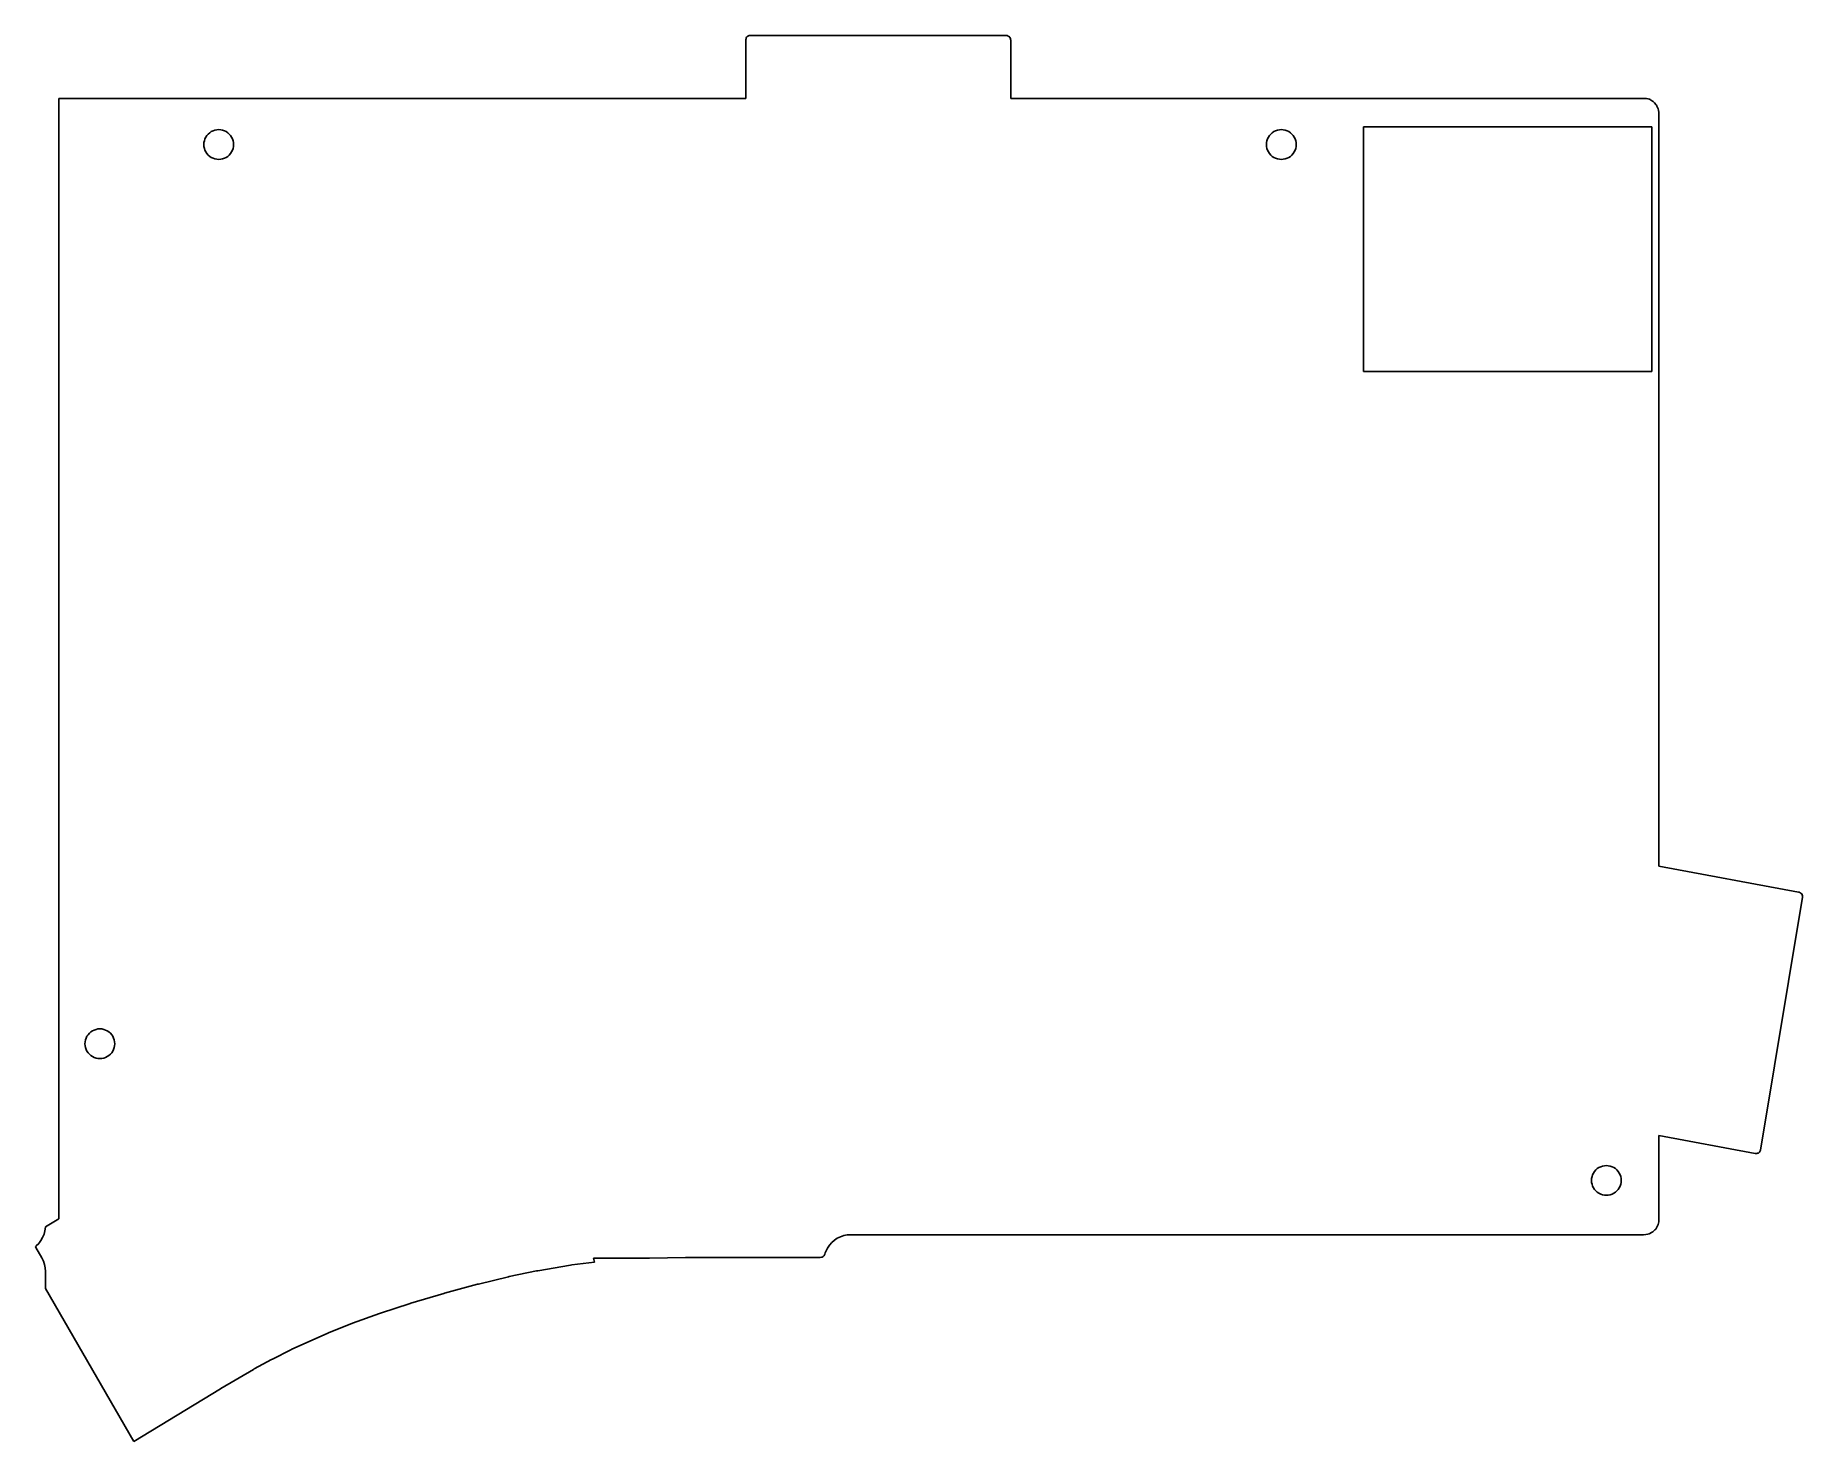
# Model space of a CAD drawing. Header units: metres. Extents: x -131 to 0, y -104 to 0.
import ezdxf

# ---------------------------------------------------------------- set-up
doc = ezdxf.new("R2010")
doc.units = ezdxf.units.M

msp = doc.modelspace()

# ---------------------------------------------------------------- linework, layer by layer
for p, q in [((-78.109, -0.366547), (-78.1111, -4.65599)), ((-78.1045, -0.297989), (-78.109, -0.366547)), ((-78.0942, -0.245346), (-78.1045, -0.297989)), ((-78.075, -0.187668), (-78.0942, -0.245346)), ((-78.0703, -0.177826), (-78.075, -0.187668)), ((-78.0473, -0.14212), (-78.0703, -0.177826)), ((-78.0058, -0.091888), (-78.0473, -0.14212)), ((-77.9934, -0.080353), (-78.0058, -0.091888)), ((-77.9691, -0.062424), (-77.9934, -0.080353)), ((-77.9614, -0.057266), (-77.9691, -0.062424)), ((-77.9068, -0.025833), (-77.9614, -0.057266)), ((-77.8683, -0.015686), (-77.9068, -0.025833)), ((-77.7025, -0.000031), (-77.8683, -0.015686)), ((-58.8455, -0.006958), (-77.7025, -0.000031)), ((-58.7867, -0.010834), (-58.8455, -0.006958)), ((-58.7114, -0.049439), (-58.7867, -0.010834)), ((-58.6677, -0.076523), (-58.7114, -0.049439)), ((-58.6152, -0.113998), (-58.6677, -0.076523)), ((-58.6072, -0.126694), (-58.6152, -0.113998)), ((-58.5931, -0.156448), (-58.6072, -0.126694)), ((-58.5581, -0.240692), (-58.5931, -0.156448)), ((-58.5373, -0.30159), (-58.5581, -0.240692)), ((-58.533, -0.366943), (-58.5373, -0.30159)), ((-58.532, -4.65599), (-58.533, -0.366943)), ((-128.85, -4.66602), (-128.87, -4.66878)), ((-128.87, -4.66878), (-128.87, -87.464)), ((-128.716, -4.657), (-128.85, -4.66602)), ((-78.1111, -4.65599), (-128.716, -4.657)), ((-11.7349, -4.657), (-58.532, -4.65599)), ((-11.6314, -4.66237), (-11.7349, -4.657)), ((-11.5371, -4.6722), (-11.6314, -4.66237)), ((-11.4498, -4.68712), (-11.5371, -4.6722)), ((-11.4321, -4.69215), (-11.4498, -4.68712)), ((-11.331, -4.72551), (-11.4321, -4.69215)), ((-11.2669, -4.75143), (-11.331, -4.72551)), ((-11.2176, -4.7791), (-11.2669, -4.75143)), ((-11.063, -4.87859), (-11.2176, -4.7791)), ((-11.0241, -4.90739), (-11.063, -4.87859)), ((-10.9549, -4.97647), (-11.0241, -4.90739)), ((-10.8474, -5.10309), (-10.9549, -4.97647)), ((-10.8143, -5.14767), (-10.8474, -5.10309)), ((-10.7742, -5.22133), (-10.8143, -5.14767)), ((-10.6999, -5.38625), (-10.7742, -5.22133)), ((-10.6812, -5.4364), (-10.6999, -5.38625)), ((-10.6624, -5.52235), (-10.6812, -5.4364)), ((-10.6366, -5.70729), (-10.6624, -5.52235)), ((-10.627, -5.84532), (-10.6366, -5.70729)), ((-10.625, -61.3849), (-10.627, -5.84532)), ((-118.152, -7.92542), (-118.124, -7.78429)), ((-118.124, -7.78429), (-118.077, -7.64804)), ((-118.077, -7.64804), (-118.014, -7.519)), ((-118.014, -7.519), (-117.934, -7.39935)), ((-117.934, -7.39935), (-117.839, -7.29117)), ((-117.839, -7.29117), (-117.731, -7.1963)), ((-117.731, -7.1963), (-117.611, -7.11636)), ((-117.611, -7.11636), (-117.482, -7.05272)), ((-117.482, -7.05272), (-117.346, -7.00647)), ((-117.346, -7.00647), (-117.205, -6.97841)), ((-117.205, -6.97841), (-117.061, -6.96899)), ((-117.061, -6.96899), (-116.917, -6.97841)), ((-116.917, -6.97841), (-116.776, -7.00647)), ((-116.776, -7.00647), (-116.64, -7.05272)), ((-116.64, -7.05272), (-116.511, -7.11636)), ((-116.511, -7.11636), (-116.391, -7.1963)), ((-116.391, -7.1963), (-116.283, -7.29117)), ((-116.283, -7.29117), (-116.188, -7.39935)), ((-116.188, -7.39935), (-116.108, -7.519)), ((-116.108, -7.519), (-116.045, -7.64804)), ((-116.045, -7.64804), (-115.998, -7.78429)), ((-115.998, -7.78429), (-115.97, -7.92542)), ((-39.6236, -7.92542), (-39.5955, -7.78429)), ((-39.5955, -7.78429), (-39.5493, -7.64804)), ((-39.5493, -7.64804), (-39.4856, -7.519)), ((-39.4856, -7.519), (-39.4057, -7.39935)), ((-39.4057, -7.39935), (-39.3108, -7.29117)), ((-39.3108, -7.29117), (-39.2026, -7.1963)), ((-39.2026, -7.1963), (-39.083, -7.11636)), ((-39.083, -7.11636), (-38.9539, -7.05272)), ((-38.9539, -7.05272), (-38.8177, -7.00647)), ((-38.8177, -7.00647), (-38.6766, -6.97841)), ((-38.6766, -6.97841), (-38.533, -6.96899)), ((-38.533, -6.96899), (-38.3894, -6.97841)), ((-38.3894, -6.97841), (-38.2483, -7.00647)), ((-38.2483, -7.00647), (-38.112, -7.05272)), ((-38.112, -7.05272), (-37.983, -7.11636)), ((-37.983, -7.11636), (-37.8634, -7.1963)), ((-37.8634, -7.1963), (-37.7552, -7.29117)), ((-37.7552, -7.29117), (-37.6603, -7.39935)), ((-37.6603, -7.39935), (-37.5804, -7.519)), ((-37.5804, -7.519), (-37.5167, -7.64804)), ((-37.5167, -7.64804), (-37.4705, -7.78429)), ((-37.4705, -7.78429), (-37.4424, -7.92542)), ((-32.461, -24.851), (-32.461, -6.75099)), ((-32.461, -6.75099), (-11.161, -6.75099)), ((-11.161, -6.75099), (-11.161, -24.851)), ((-118.161, -8.06898), (-118.152, -7.92542)), ((-118.152, -8.21257), (-118.161, -8.06898)), ((-118.124, -8.3537), (-118.152, -8.21257)), ((-118.077, -8.48994), (-118.124, -8.3537)), ((-118.014, -8.61899), (-118.077, -8.48994)), ((-117.934, -8.73863), (-118.014, -8.61899)), ((-117.839, -8.84682), (-117.934, -8.73863)), ((-117.731, -8.94168), (-117.839, -8.84682)), ((-117.611, -9.02162), (-117.731, -8.94168)), ((-117.482, -9.08527), (-117.611, -9.02162)), ((-117.346, -9.13152), (-117.482, -9.08527)), ((-117.205, -9.15958), (-117.346, -9.13152)), ((-116.776, -9.13152), (-116.917, -9.15958)), ((-116.64, -9.08527), (-116.776, -9.13152)), ((-116.511, -9.02162), (-116.64, -9.08527)), ((-116.391, -8.94168), (-116.511, -9.02162)), ((-116.283, -8.84682), (-116.391, -8.94168)), ((-116.188, -8.73863), (-116.283, -8.84682)), ((-116.108, -8.61899), (-116.188, -8.73863)), ((-116.045, -8.48994), (-116.108, -8.61899)), ((-115.998, -8.3537), (-116.045, -8.48994)), ((-115.97, -8.21257), (-115.998, -8.3537)), ((-115.97, -7.92542), (-115.961, -8.06898)), ((-115.961, -8.06898), (-115.97, -8.21257)), ((-39.633, -8.06898), (-39.6236, -7.92542)), ((-39.6236, -8.21257), (-39.633, -8.06898)), ((-39.5955, -8.3537), (-39.6236, -8.21257)), ((-39.5493, -8.48994), (-39.5955, -8.3537)), ((-39.4856, -8.61899), (-39.5493, -8.48994)), ((-39.4057, -8.73863), (-39.4856, -8.61899)), ((-39.3108, -8.84682), (-39.4057, -8.73863)), ((-39.2026, -8.94168), (-39.3108, -8.84682)), ((-39.083, -9.02162), (-39.2026, -8.94168)), ((-38.9539, -9.08527), (-39.083, -9.02162)), ((-38.8177, -9.13152), (-38.9539, -9.08527)), ((-38.6766, -9.15958), (-38.8177, -9.13152)), ((-38.2483, -9.13152), (-38.3894, -9.15958)), ((-38.112, -9.08527), (-38.2483, -9.13152)), ((-37.983, -9.02162), (-38.112, -9.08527)), ((-37.8634, -8.94168), (-37.983, -9.02162)), ((-37.7552, -8.84682), (-37.8634, -8.94168)), ((-37.6603, -8.73863), (-37.7552, -8.84682)), ((-37.5804, -8.61899), (-37.6603, -8.73863)), ((-37.5167, -8.48994), (-37.5804, -8.61899)), ((-37.4705, -8.3537), (-37.5167, -8.48994)), ((-37.4424, -8.21257), (-37.4705, -8.3537)), ((-37.4424, -7.92542), (-37.433, -8.06898)), ((-37.433, -8.06898), (-37.4424, -8.21257)), ((-117.061, -9.16899), (-117.205, -9.15958)), ((-116.917, -9.15958), (-117.061, -9.16899)), ((-38.533, -9.16899), (-38.6766, -9.15958)), ((-38.3894, -9.15958), (-38.533, -9.16899)), ((-11.161, -24.851), (-32.461, -24.851)), ((-0.309357, -63.313), (-10.625, -61.3849)), ((-3.12921, -82.3924), (-0.006821, -63.6928)), ((-0.248535, -63.3285), (-0.309357, -63.313)), ((-0.187241, -63.3633), (-0.248535, -63.3285)), ((-0.121552, -63.4068), (-0.187241, -63.3633)), ((-0.072784, -63.444), (-0.121552, -63.4068)), ((-0.043869, -63.5151), (-0.072784, -63.444)), ((-0.019989, -63.5896), (-0.043869, -63.5151)), ((-0.004288, -63.6525), (-0.019989, -63.5896)), ((-0.006821, -63.6928), (-0.004684, -63.6757)), ((-0.004684, -63.6757), (-0.004288, -63.6525)), ((-126.945, -74.52), (-126.936, -74.3764)), ((-126.936, -74.3764), (-126.908, -74.2353)), ((-126.908, -74.2353), (-126.861, -74.099)), ((-126.861, -74.099), (-126.798, -73.97)), ((-126.798, -73.97), (-126.718, -73.8504)), ((-126.718, -73.8504), (-126.623, -73.7422)), ((-126.623, -73.7422), (-126.515, -73.6473)), ((-126.515, -73.6473), (-126.395, -73.5674)), ((-126.395, -73.5674), (-126.266, -73.5037)), ((-126.266, -73.5037), (-126.13, -73.4575)), ((-126.13, -73.4575), (-125.989, -73.4294)), ((-125.989, -73.4294), (-125.845, -73.42)), ((-125.845, -73.42), (-125.701, -73.4294)), ((-125.701, -73.4294), (-125.56, -73.4575)), ((-125.56, -73.4575), (-125.424, -73.5037)), ((-125.424, -73.5037), (-125.295, -73.5674)), ((-125.295, -73.5674), (-125.175, -73.6473)), ((-125.175, -73.6473), (-125.067, -73.7422)), ((-125.067, -73.7422), (-124.972, -73.8504)), ((-124.972, -73.8504), (-124.892, -73.97)), ((-124.892, -73.97), (-124.829, -74.099)), ((-124.829, -74.099), (-124.782, -74.2353)), ((-124.782, -74.2353), (-124.754, -74.3764)), ((-124.754, -74.3764), (-124.745, -74.52)), ((-126.936, -74.6636), (-126.945, -74.52)), ((-126.908, -74.8047), (-126.936, -74.6636)), ((-126.861, -74.9409), (-126.908, -74.8047)), ((-126.798, -75.07), (-126.861, -74.9409)), ((-126.718, -75.1896), (-126.798, -75.07)), ((-126.623, -75.2978), (-126.718, -75.1896)), ((-126.515, -75.3927), (-126.623, -75.2978)), ((-126.395, -75.4726), (-126.515, -75.3927)), ((-126.266, -75.5363), (-126.395, -75.4726)), ((-126.13, -75.5825), (-126.266, -75.5363)), ((-125.989, -75.6106), (-126.13, -75.5825)), ((-125.845, -75.62), (-125.989, -75.6106)), ((-125.701, -75.6106), (-125.845, -75.62)), ((-125.56, -75.5825), (-125.701, -75.6106)), ((-125.424, -75.5363), (-125.56, -75.5825)), ((-125.295, -75.4726), (-125.424, -75.5363)), ((-125.175, -75.3927), (-125.295, -75.4726)), ((-125.067, -75.2978), (-125.175, -75.3927)), ((-124.972, -75.1896), (-125.067, -75.2978)), ((-124.892, -75.07), (-124.972, -75.1896)), ((-124.829, -74.9409), (-124.892, -75.07)), ((-124.782, -74.8047), (-124.829, -74.9409)), ((-124.754, -74.6636), (-124.782, -74.8047)), ((-124.745, -74.52), (-124.754, -74.6636)), ((-10.6329, -87.5635), (-10.6269, -81.2967)), ((-10.6269, -81.2967), (-3.51144, -82.6264)), ((-14.9299, -83.6047), (-14.7937, -83.5585)), ((-14.7937, -83.5585), (-14.6526, -83.5304)), ((-14.6526, -83.5304), (-14.509, -83.521)), ((-14.509, -83.521), (-14.3654, -83.5304)), ((-14.3654, -83.5304), (-14.2243, -83.5585)), ((-14.2243, -83.5585), (-14.088, -83.6047)), ((-3.51144, -82.6264), (-3.47279, -82.6315)), ((-3.47279, -82.6315), (-3.46019, -82.6317)), ((-3.46019, -82.6317), (-3.39561, -82.6241)), ((-3.39561, -82.6241), (-3.3318, -82.6124)), ((-3.3318, -82.6124), (-3.28337, -82.6006)), ((-3.28337, -82.6006), (-3.2773, -82.5983)), ((-3.2773, -82.5983), (-3.23041, -82.5541)), ((-3.23041, -82.5541), (-3.20526, -82.5271)), ((-3.20526, -82.5271), (-3.14125, -82.4436)), ((-3.14125, -82.4436), (-3.12921, -82.3924)), ((-15.609, -84.621), (-15.5996, -84.4774)), ((-15.5996, -84.7646), (-15.609, -84.621)), ((-15.5996, -84.4774), (-15.5715, -84.3363)), ((-15.5715, -84.9057), (-15.5996, -84.7646)), ((-15.5715, -84.3363), (-15.5253, -84.2)), ((-15.5253, -84.2), (-15.4616, -84.071)), ((-15.4616, -84.071), (-15.3817, -83.9514)), ((-15.3817, -83.9514), (-15.2868, -83.8432)), ((-15.2868, -83.8432), (-15.1786, -83.7483)), ((-15.1786, -83.7483), (-15.059, -83.6684)), ((-15.059, -83.6684), (-14.9299, -83.6047)), ((-14.088, -83.6047), (-13.959, -83.6684)), ((-13.959, -83.6684), (-13.8394, -83.7483)), ((-13.8394, -83.7483), (-13.7312, -83.8432)), ((-13.7312, -83.8432), (-13.6363, -83.9514)), ((-13.6363, -83.9514), (-13.5564, -84.071)), ((-13.5564, -84.071), (-13.4927, -84.2)), ((-13.4927, -84.2), (-13.4465, -84.3363)), ((-13.4465, -84.3363), (-13.4184, -84.4774)), ((-13.4184, -84.7646), (-13.4465, -84.9057)), ((-13.4184, -84.4774), (-13.409, -84.621)), ((-13.409, -84.621), (-13.4184, -84.7646)), ((-15.5253, -85.0419), (-15.5715, -84.9057)), ((-15.4616, -85.171), (-15.5253, -85.0419)), ((-15.3817, -85.2906), (-15.4616, -85.171)), ((-15.2868, -85.3988), (-15.3817, -85.2906)), ((-15.1786, -85.4937), (-15.2868, -85.3988)), ((-15.059, -85.5736), (-15.1786, -85.4937)), ((-14.9299, -85.6373), (-15.059, -85.5736)), ((-14.7937, -85.6835), (-14.9299, -85.6373)), ((-14.6526, -85.7116), (-14.7937, -85.6835)), ((-14.509, -85.721), (-14.6526, -85.7116)), ((-14.3654, -85.7116), (-14.509, -85.721)), ((-14.2243, -85.6835), (-14.3654, -85.7116)), ((-14.088, -85.6373), (-14.2243, -85.6835)), ((-13.959, -85.5736), (-14.088, -85.6373)), ((-13.8394, -85.4937), (-13.959, -85.5736)), ((-13.7312, -85.3988), (-13.8394, -85.4937)), ((-13.6363, -85.2906), (-13.7312, -85.3988)), ((-13.5564, -85.171), (-13.6363, -85.2906)), ((-13.4927, -85.0419), (-13.5564, -85.171)), ((-13.4465, -84.9057), (-13.4927, -85.0419)), ((-128.87, -87.464), (-129.87, -88.0413)), ((-129.973, -88.5959), (-130.073, -88.8376)), ((-129.905, -88.3432), (-129.973, -88.5959)), ((-129.871, -88.0838), (-129.905, -88.3432)), ((-129.87, -88.0413), (-129.871, -88.0838)), ((-71.3466, -88.8979), (-71.1119, -88.7822)), ((-71.1119, -88.7822), (-70.8642, -88.6981)), ((-70.8642, -88.6981), (-70.6076, -88.6471)), ((-70.6076, -88.6471), (-70.434, -88.6357)), ((-70.434, -88.6357), (-70.434, -88.63)), ((-70.434, -88.63), (-11.7631, -88.63)), ((-11.7631, -88.63), (-11.6042, -88.6172)), ((-11.6042, -88.6172), (-11.4549, -88.5932)), ((-11.4549, -88.5932), (-11.3464, -88.5656)), ((-11.3464, -88.5656), (-11.3087, -88.5494)), ((-11.3087, -88.5494), (-11.1664, -88.4773)), ((-11.1664, -88.4773), (-11.0789, -88.4231)), ((-11.0789, -88.4231), (-11.044, -88.3934)), ((-11.044, -88.3934), (-10.9209, -88.2742)), ((-10.9209, -88.2742), (-10.865, -88.2112)), ((-10.865, -88.2112), (-10.8346, -88.1654)), ((-10.8346, -88.1654), (-10.7472, -88.0127)), ((-10.7472, -88.0127), (-10.7096, -87.9334)), ((-10.7096, -87.9334), (-10.6938, -87.8825)), ((-10.6938, -87.8825), (-10.6451, -87.6792)), ((-10.6451, -87.6792), (-10.6382, -87.6422)), ((-10.6382, -87.6422), (-10.6329, -87.5635)), ((-130.548, -89.4567), (-130.614, -89.5141)), ((-130.614, -89.5141), (-130.586, -89.5696)), ((-130.586, -89.5696), (-130.135, -90.3514)), ((-130.363, -89.2717), (-130.548, -89.4567)), ((-130.204, -89.0642), (-130.363, -89.2717)), ((-130.073, -88.8376), (-130.204, -89.0642)), ((-72.3246, -90.172), (-72.291, -90.1129)), ((-72.291, -90.1129), (-72.2682, -90.0669)), ((-72.2682, -90.0669), (-72.2355, -89.9729)), ((-72.2355, -89.9729), (-72.0786, -89.63)), ((-72.0786, -89.63), (-71.9333, -89.4125)), ((-71.9333, -89.4125), (-71.7608, -89.2158)), ((-71.7608, -89.2158), (-71.5641, -89.0433)), ((-71.5641, -89.0433), (-71.3466, -88.8979)), ((-130.135, -90.3514), (-130.019, -90.586)), ((-130.019, -90.586), (-129.935, -90.8337)), ((-129.935, -90.8337), (-129.884, -91.0903)), ((-129.884, -91.0903), (-129.867, -91.3514)), ((-129.867, -91.3514), (-129.867, -92.6155)), ((-95.5851, -91.7269), (-93.5649, -91.3037)), ((-93.5649, -91.3037), (-93.4906, -91.2896)), ((-93.4906, -91.2896), (-91.0646, -90.8764)), ((-91.0646, -90.8764), (-90.9654, -90.8621)), ((-90.9654, -90.8621), (-89.2851, -90.6619)), ((-89.2851, -90.6619), (-89.362, -90.375)), ((-89.362, -90.375), (-85.6805, -90.375)), ((-85.6805, -90.375), (-85.2964, -90.3574)), ((-85.2964, -90.3574), (-85.235, -90.3555)), ((-85.235, -90.3555), (-82.5639, -90.3152)), ((-82.5639, -90.3152), (-82.5343, -90.315)), ((-82.5343, -90.315), (-72.6224, -90.312)), ((-72.6224, -90.312), (-72.5203, -90.3027)), ((-72.5203, -90.3027), (-72.4728, -90.2839)), ((-72.4728, -90.2839), (-72.3965, -90.2477)), ((-72.3965, -90.2477), (-72.3773, -90.2375)), ((-72.3773, -90.2375), (-72.3601, -90.226)), ((-72.3601, -90.226), (-72.3246, -90.172)), ((-129.867, -92.6155), (-123.338, -103.924)), ((-100.379, -92.9522), (-97.9252, -92.2901)), ((-97.9252, -92.2901), (-97.8721, -92.2765)), ((-97.8721, -92.2765), (-95.643, -91.74)), ((-95.643, -91.74), (-95.5851, -91.7269)), ((-105.113, -94.4283), (-102.921, -93.7096)), ((-102.921, -93.7096), (-102.869, -93.6932)), ((-102.869, -93.6932), (-100.429, -92.9663)), ((-100.429, -92.9663), (-100.379, -92.9522)), ((-108.958, -95.8877), (-107.168, -95.173)), ((-107.168, -95.173), (-105.171, -94.4486)), ((-105.171, -94.4486), (-105.113, -94.4283)), ((-111.65, -97.0992), (-109.039, -95.9219)), ((-109.039, -95.9219), (-108.958, -95.8877)), ((-114.431, -98.5484), (-113.151, -97.8549)), ((-113.151, -97.8549), (-113.099, -97.8277)), ((-113.099, -97.8277), (-111.728, -97.1366)), ((-111.728, -97.1366), (-111.65, -97.0992)), ((-116.909, -99.9972), (-114.489, -98.5809)), ((-114.489, -98.5809), (-114.431, -98.5484)), ((-123.338, -103.924), (-116.942, -100.017)), ((-116.942, -100.017), (-116.909, -99.9972))]:
    msp.add_line(p, q)

doc.saveas('drawing.dxf')
